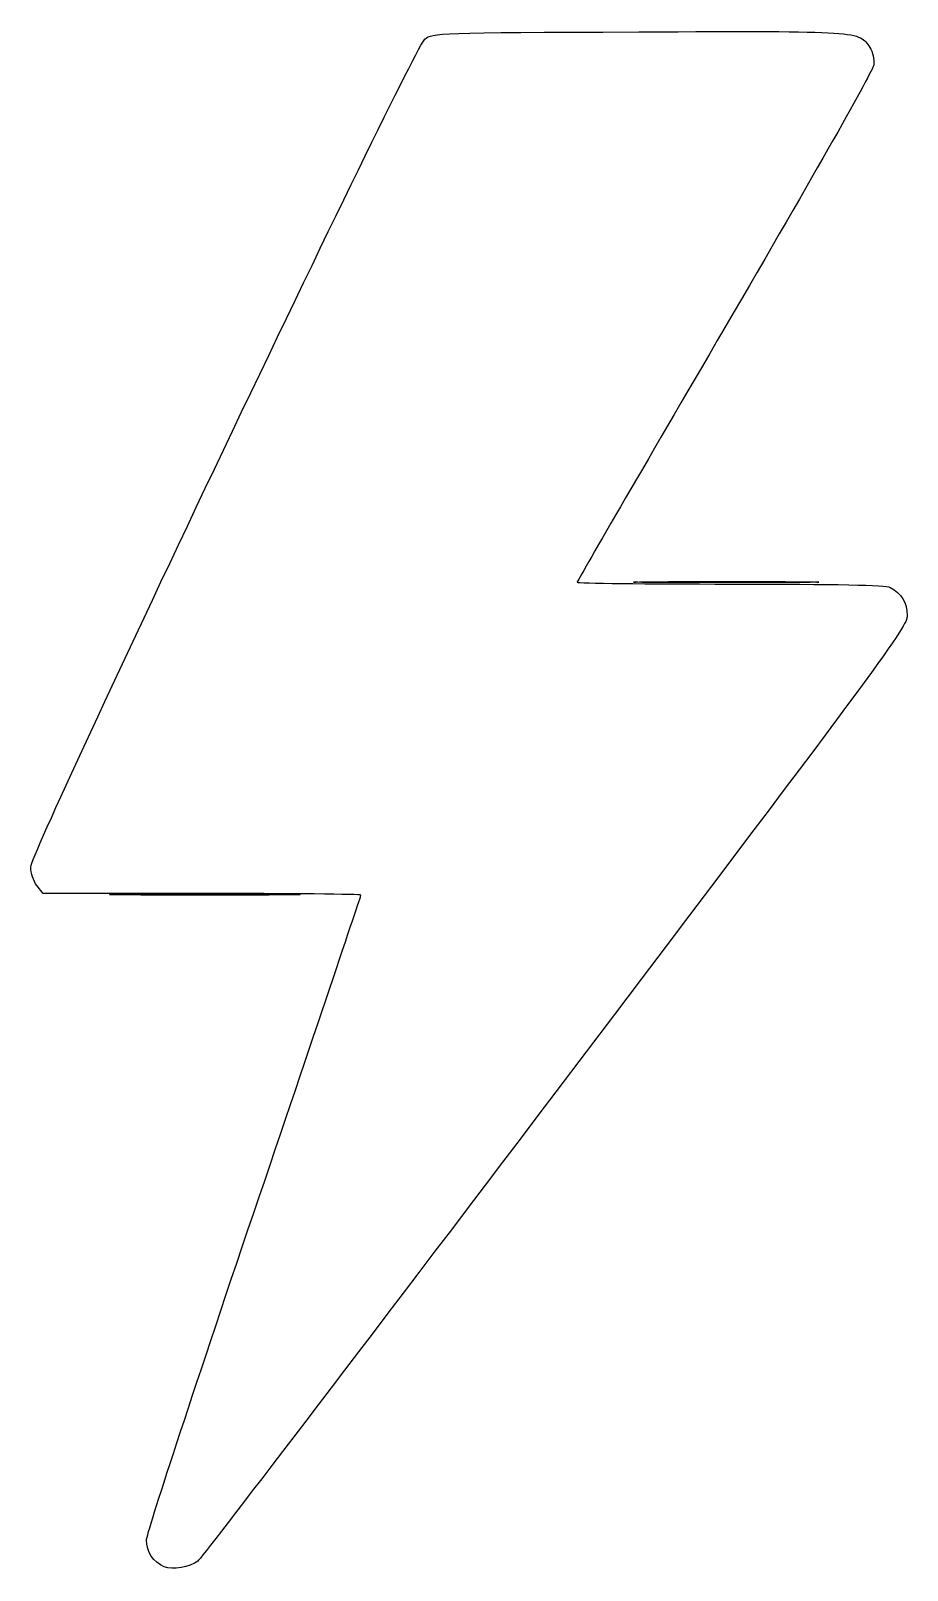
# Model space of a CAD drawing. Header units: millimetres. Extents: x 0 to 6.2, y 0 to 10.9.
import ezdxf

# ---------------------------------------------------------------- set-up
doc = ezdxf.new("R2010")
doc.units = ezdxf.units.MM
doc.layers.add('Capa_1', color=7, linetype='CONTINUOUS')

msp = doc.modelspace()

# ---------------------------------------------------------------- linework, layer by layer
at = {"layer": 'Capa_1', "color": 7}
for points in [[(4.407295, 6.99638)], [(0.686778, 4.779875)], [(0.947856, 0.00936)]]:
    msp.add_lwpolyline(points, close=True, dxfattribs=at)
msp.add_lwpolyline([(1.215809, 4.78522), (0.087793, 4.78522), (0.043621, 4.841375)], dxfattribs=at)
for points in [[(0.000026, 4.974578), (0.000892, 5.090144), (2.714114, 10.783496), (2.798268, 10.846332)], [(2.798268, 10.846332), (2.857899, 10.890858), (2.871282, 10.891305), (4.316437, 10.897013)], [(4.316437, 10.897013), (5.900189, 10.903269), (5.879655, 10.904651), (5.956988, 10.786626)], [(5.956988, 10.786626), (5.978751, 10.753411), (5.989623, 10.704294), (5.984505, 10.662299)], [(5.984505, 10.662299), (5.979317, 10.61972), (5.570511, 9.899266), (4.927186, 8.79895)], [(4.927186, 8.79895), (4.350313, 7.812289), (3.878326, 6.999483), (3.878326, 6.992714)], [(3.878326, 6.992714), (3.878326, 6.985946), (4.368079, 6.980408), (4.966665, 6.980408)], [(4.933295, 6.990292), (4.347201, 6.990296), (4.110501, 6.993035), (4.407295, 6.99638)], [(4.407295, 6.996379), (4.704089, 6.999723), (5.183621, 6.99972), (5.472921, 6.996372)], [(5.472921, 6.996372), (5.762221, 6.993024), (5.519389, 6.990288), (4.933295, 6.990292)], [(4.966665, 6.980408), (5.726255, 6.980408), (6.069066, 6.973217), (6.101556, 6.956601)], [(6.101556, 6.956601), (6.17969, 6.916643), (6.221733, 6.84691), (6.222123, 6.756627)], [(6.222123, 6.756627), (6.22247, 6.676215), (6.080902, 6.484504), (3.72764, 3.378594)], [(0.043621, 4.841375), (0.017021, 4.875192), (-0.000321, 4.92818), (0.000026, 4.974578)], [(1.235575, 4.773812), (0.631898, 4.773812), (0.384939, 4.77654), (0.686778, 4.779875)], [(0.686778, 4.779875), (0.988616, 4.783211), (1.482534, 4.783211), (1.784372, 4.779875)], [(2.343825, 4.773636), (2.343825, 4.780007), (1.836218, 4.78522), (1.215809, 4.78522)], [(1.784372, 4.779875), (2.08621, 4.77654), (1.839252, 4.773812), (1.235575, 4.773812)], [(1.583005, 2.519838), (2.001456, 3.753056), (2.343825, 4.767265), (2.343825, 4.773636)], [(3.72764, 3.378594), (2.355472, 1.567563), (1.211722, 0.06989), (1.185973, 0.050431)], [(0.821567, 0.199404), (0.821923, 0.244771), (1.141729, 1.219352), (1.583005, 2.519838)], [(0.947856, 0.00936), (0.870785, 0.042157), (0.820918, 0.117199), (0.821567, 0.199404)], [(1.185973, 0.050431), (1.127823, 0.006487), (1.004565, -0.014774), (0.947856, 0.00936)]]:
    msp.add_open_spline(points, degree=3, dxfattribs=at)

doc.saveas('drawing.dxf')
